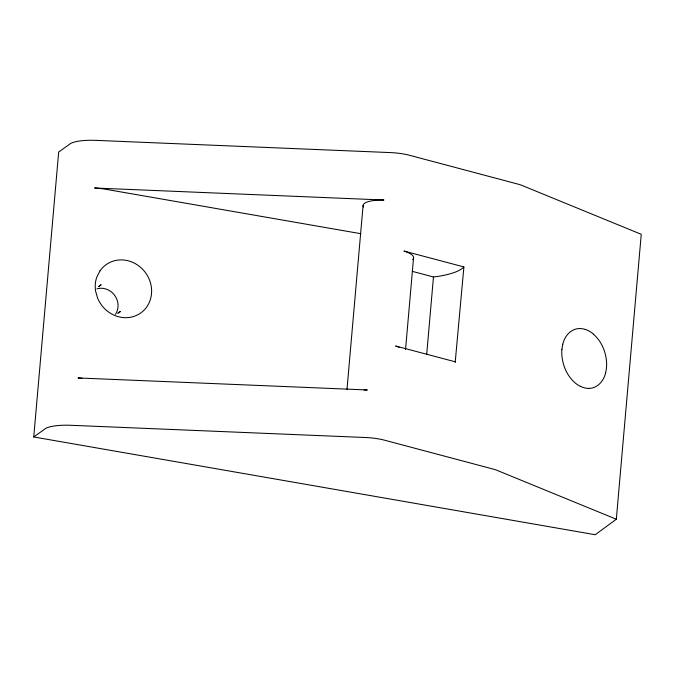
<?xml version="1.0" encoding="UTF-8"?>
<svg xmlns="http://www.w3.org/2000/svg" width="675" height="675" viewBox="0 0 675 675"><rect width="100%" height="100%" fill="white"/><g stroke="black" fill="none" stroke-linecap="round" stroke-linejoin="round"><path stroke-width="1.01" d="M33.75 436.97L58.674 152.052L70.791 143.37A33.05 9.053 5 0 1 96.668 140.4L391.449 152.634A27.413 7.509 5 0 1 409.472 155.267L517.151 183.895A27.38 7.501 5 0 1 521.176 185.102L641.25 234.309L616.326 519.227L595.24 534.735L33.75 436.97L45.858 428.288A33.05 9.053 5 0 1 71.744 425.326L366.525 437.56A27.413 7.509 5 0 1 384.539 440.193L492.218 468.821A27.38 7.501 5 0 1 496.252 470.028L616.326 519.227M347.001 389.323L363.074 205.571M405.54 349.498L413.573 257.656M426.71 354.215L433.468 276.986L436.523 276.598A80.3 21.997 5 0 0 463.506 267.342L463.894 266.92L403.912 251.032L405.186 251.454A27.422 7.509 5 0 1 413.497 258.12M455.195 362.315L463.894 266.92M562.79 344.157C564.502 336.209 571.016 328.438 579.698 328.556A40.053 25.431 81.4 0 1 583.892 329.071L585.301 329.468M605.635 372.802C603.923 380.751 597.417 388.522 588.735 388.403M100.043 270.768L96.846 276.978A29.599 27.852 42.6 0 0 95.605 291.153L97.647 298.223A29.725 27.295 53.7 0 0 139.421 313.85A29.725 27.295 53.7 0 0 143.26 269.958A29.725 27.295 53.7 0 0 100.06 270.793M98.989 286.58L101.132 284.69L98.601 286.546M117.931 313.343L120.462 311.479L117.982 312.905M360.779 233.685L106.802 189.464A33.041 9.053 5 0 0 94.576 188.004L383.915 200.019A27.422 7.509 5 0 0 363.496 207.014M412.231 271.333L433.468 276.986M455.591 361.893L395.609 346.005L396.883 346.427A27.422 7.509 5 0 1 399.195 347.313M580.323 386.336L578.947 385.602A40.053 25.439 81.5 0 1 574.948 382.767C567.008 375.756 562.528 365.318 561.853 354.831A25.574 16.318 81.4 0 1 561.862 349.304M593.468 334.209C601.433 341.196 605.888 351.65 606.572 362.121A25.507 16.149 81.5 0 1 605.61 372.777M364.027 389.99A27.422 7.509 5 0 1 367.301 389.964L77.963 377.958A33.041 9.053 5 0 1 82.097 378.304M413.032 259.023A27.422 7.509 5 0 1 412.636 259.453M585.301 329.417A40.686 25.886 81.8 0 1 590.853 332.125A40.036 25.431 81.5 0 1 593.494 334.133M561.988 349.355A25.574 16.192 81.6 0 1 562.84 344.199M580.331 386.269A40.686 25.785 81.1 0 0 585.942 388.142A40.036 25.422 81.4 0 0 588.727 388.387M115.383 314.348A16.563 15.204 53.7 0 0 117.138 310.905A16.563 15.204 53.7 0 0 117.863 303.016A16.563 15.204 53.7 0 0 115.813 297.202A16.563 15.204 53.7 0 0 112.683 293.085A16.563 15.204 53.7 0 0 107.587 289.634A16.563 15.204 53.7 0 0 96.972 288.807"/></g></svg>
